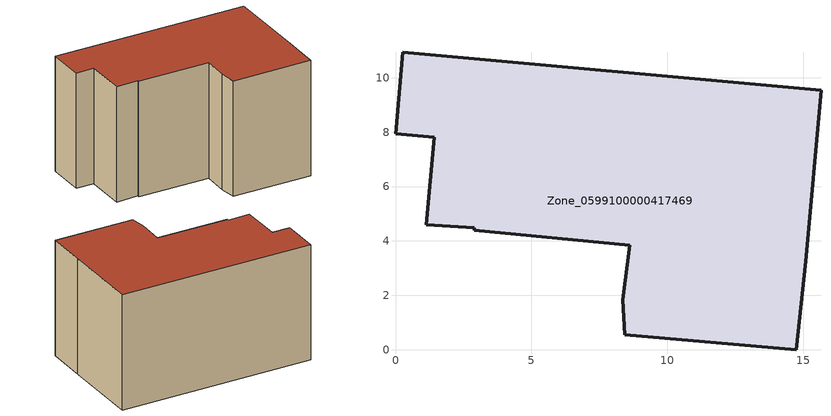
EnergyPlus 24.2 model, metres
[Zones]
Zone_0599100000417469
 floor ground (C_G): 0.27,10.94 15.64,9.55 15.08,3.25 14.74,0 8.42,0.54 8.36,1.84 8.61,3.84 2.89,4.39 2.9,4.49 1.13,4.6 1.43,7.82 0,7.95 z0
 wall outside (C_F): 15.64,9.55 0.27,10.94 0,7.95 1.43,7.82 1.13,4.6 2.9,4.49 2.89,4.39 8.61,3.84 8.36,1.84 8.42,0.54 14.74,0 15.08,3.25 15.64,9.55 z0:9.25
 roof outside (C_R): 1.13,4.6 2.9,4.49 2.89,4.39 8.61,3.84 8.36,1.84 8.42,0.54 14.74,0 15.08,3.25 15.64,9.55 0.27,10.94 0,7.95 1.43,7.82 z9.25
[BUILDING]
Pand.0599100000417469: North Axis=0; Terrain=City; Loads Convergence Tolerance Value=0.04; Temperature Convergence Tolerance Value=0.4; Solar Distribution=FullExterior; Maximum Number of Warmup Days=25; Minimum Number of Warmup Days=1
[Site:Location]
Rotterdam.The.Hague.AP_ZH_NLD Design_Conditions: Latitude=51.96; Longitude=4.45; Time Zone=1; Elevation=-4.5
[SITE:GROUNDTEMPERATURE:BUILDINGSURFACE]
18, 18, 18, 18, 18, 18, 18, 18, 18, 18, 18, 18
[MATERIAL] Thermal Absorptance=0.9; Solar Absorptance=0.7; Visible Absorptance=0.7
Name | Roughness | Thickness | Conductivity | Density | Specific Heat
G.TC.2006-2014 | MediumSmooth | 0.15 | 0.06 | 540 | 1210
F.TC.2006-2014 | Rough | 0.3 | 0.12 | 1920 | 840
R.TC.2006-2014 | MediumRough | 0.2 | 0.08 | 1500 | 1000
[CONSTRUCTION]
C_G: G.TC.2006-2014
C_F: F.TC.2006-2014
C_R: R.TC.2006-2014
[ZONE]
Zone_0599100000417469: Type=1; Multiplier=1; Ceiling Height=Autocalculate; Volume=Autocalculate; Floor Area=autocalculate; Part of Total Floor Area=Yes
[ZONEINFILTRATION:DESIGNFLOWRATE]
Infil_Zone_0599100000417469: Zone or ZoneList or Space or SpaceList=Zone_0599100000417469; Schedule=AlwaysOn; Design Flow Rate Calculation Method=Flow/Area; Flow Rate per Floor Area=0.0015; Constant Term Coefficient=1; Temperature Term Coefficient=0; Velocity Term Coefficient=0; Velocity Squared Term Coefficient=0
[HVACTEMPLATE:ZONE:IDEALLOADSAIRSYSTEM]
Zone_0599100000417469: Maximum Heating Supply Air Temperature=50; Minimum Cooling Supply Air Temperature=13; Maximum Heating Supply Air Humidity Ratio=0.0156; Minimum Cooling Supply Air Humidity Ratio=0.0077; Heating Limit=NoLimit; Cooling Limit=NoLimit; Dehumidification Control Type=ConstantSensibleHeatRatio; Cooling Sensible Heat Ratio=0.7; Dehumidification Setpoint=60; Humidification Control Type=None; Humidification Setpoint=30; Outdoor Air Method=None; Outdoor Air Flow Rate per Person=0.00944; Outdoor Air Flow Rate per Zone Floor Area=0; Outdoor Air Flow Rate per Zone=0; Demand Controlled Ventilation Type=None; Outdoor Air Economizer Type=NoEconomizer; Heat Recovery Type=None; Sensible Heat Recovery Effectiveness=0.7; Latent Heat Recovery Effectiveness=0.65
[ZONECONTROL:THERMOSTAT]
ThermostatControl_Zone_0599100000417469: Zone or ZoneList=Zone_0599100000417469; Control Type Schedule=DualSetpointControlType; Control 1=Thermostat_Zone_0599100000417469; Temperature Difference Between Cutout And Setpoint=0
[THERMOSTATSETPOINT:DUALSETPOINT]
Thermostat_Zone_0599100000417469: Heating Setpoint Temperature Schedule=HeatingSetpoint_Zone_0599100000417469; Cooling Setpoint Temperature Schedule=CoolingSetpoint_Zone_0599100000417469
[SCHEDULE:COMPACT]
HeatingSetpoint_Zone_0599100000417469: Through: 12/31, For: AllDays, Until: 24:00, 21
CoolingSetpoint_Zone_0599100000417469: Through: 12/31, For: AllDays, Until: 24:00, 24
DualSetpointControlType: Through: 12/31, For: AllDays, Until: 24:00, 4
AlwaysOn: Through: 12/31, For: AllDays, Until: 24:00, 1
